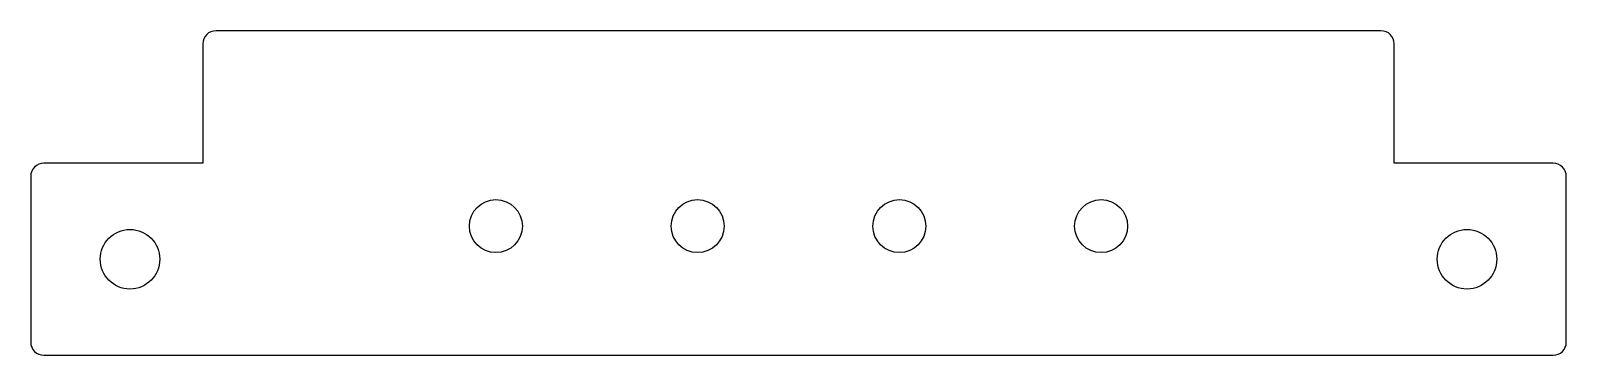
# Model space of a CAD drawing. Header units: millimetres. Extents: x -58 to 58, y -12 to 12.
import ezdxf

# ---------------------------------------------------------------- set-up
doc = ezdxf.new("R2010")
doc.units = ezdxf.units.MM
doc.layers.add('cover_buttons_outline', color=7, linetype='Continuous')

msp = doc.modelspace()

# ---------------------------------------------------------------- linework, layer by layer
at = {"layer": 'cover_buttons_outline'}
for p, q in [((44, 12.25), (-44, 12.25)), ((-45, 11.25), (-45, 2.25)), ((45, 2.25), (45, 11.25)), ((-58, 1.25), (-58, -11.25)), ((-45, 2.25), (-57, 2.25)), ((57, 2.25), (45, 2.25)), ((58, -11.25), (58, 1.25)), ((-57, -12.25), (57, -12.25))]:
    msp.add_line(p, q, dxfattribs=at)
for centre, radius in [((-22.86, -2.5), 2), ((-7.62, -2.5), 2), ((7.62, -2.5), 2), ((22.86, -2.5), 2), ((-50.5, -5), 2.25), ((50.5, -5), 2.25)]:
    msp.add_circle(centre, radius, dxfattribs=at)
for centre, start, end in [((-44, 11.25), 90, 180), ((44, 11.25), 0, 90), ((-57, 1.25), 90, 180), ((57, 1.25), 0, 90), ((-57, -11.25), -180, -90), ((57, -11.25), -90, 0)]:
    msp.add_arc(centre, 1, start, end, dxfattribs=at)

doc.saveas('drawing.dxf')
